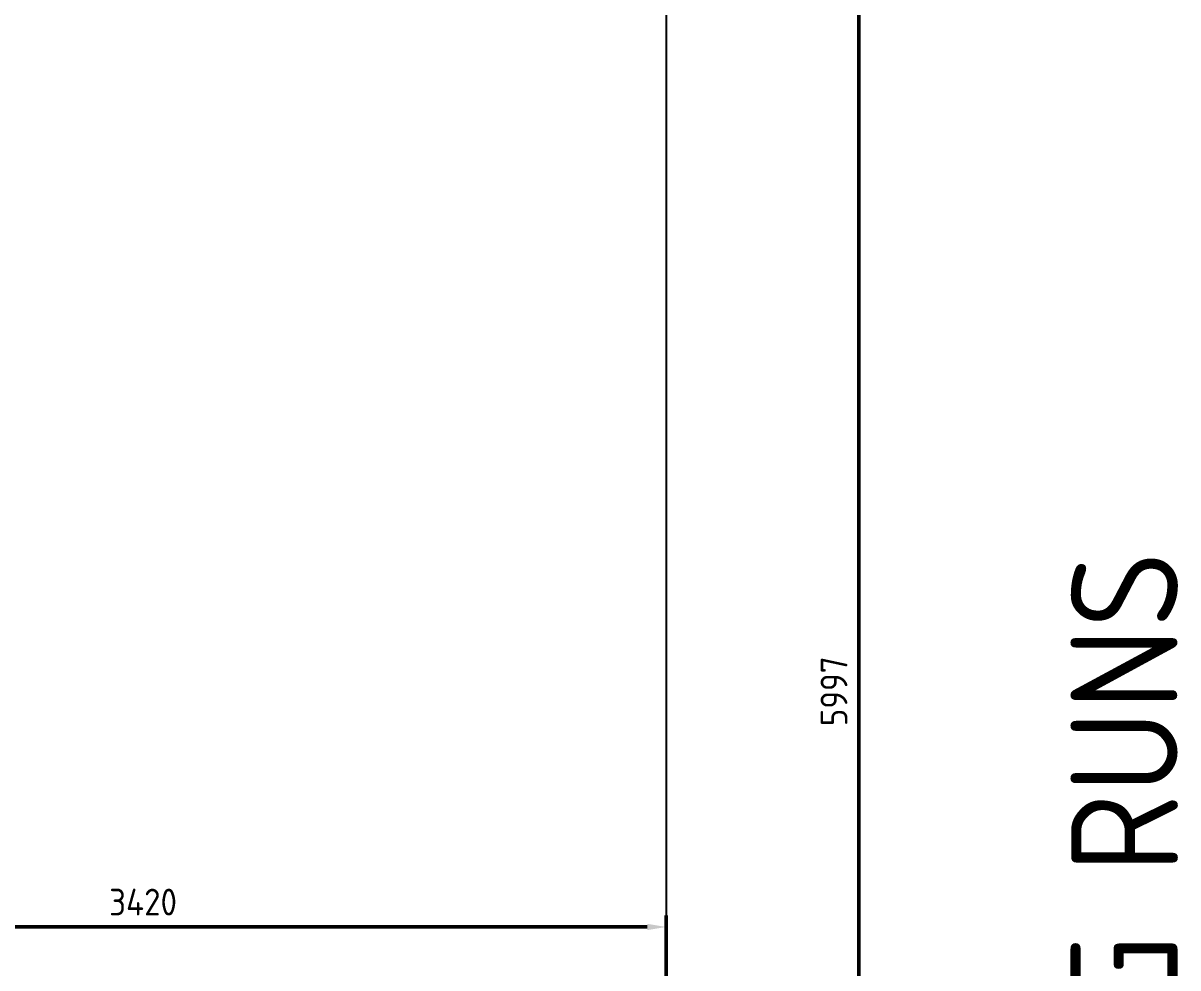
# Model space of a CAD drawing. Header units: millimetres. Extents: x -677815 to 476396, y -125373 to 39000.
# Drawn here: x 440094 to 443868, y -32618 to -29531 of the extents above; entities that cross this region are included whole.
import ezdxf

# ---------------------------------------------------------------- set-up
doc = ezdxf.new("R2010")
doc.units = ezdxf.units.MM
doc.layers.add('AM_BOR', color=4, linetype='Continuous', lineweight=25)
doc.layers.add('Xref Rapid Pick$0$Dims', color=7, linetype='Continuous', lineweight=50)
doc.layers.add('Xref Rapid Pick$0$B', color=4, linetype='Continuous')
doc.styles.add('Xref Rapid Pick$0$ACISOTS', font='isocp.shx', dxfattribs={"height": 1})
doc.styles.add('Xref Rapid Pick$0$STANDARD', font='ISOCP.SHX')
doc.dimstyles.new('Xref Rapid Pick$0$AM_ISO$0', dxfattribs={"dimtxt": 3.5, "dimasz": 2.5, "dimexe": 1.5, "dimexo": 1.5, "dimgap": 1.5, "dimtad": 1, "dimdsep": 46, "dimtxsty": 'Xref Rapid Pick$0$STANDARD', "dimcen": 0, "dimclrd": 256, "dimclre": 256, "dimclrt": 40, "dimadec": 0, "dimazin": 2, "dimtp": 0.1, "dimtm": 0.1, "dimtfac": 0.71, "dimtmove": 0, "dimatfit": 3, "dimfxl": 1, "dimlwd": 50, "dimlwe": 50, "dimarcsym": 1})

# ---------------------------------------------------------------- blocks, each defined once
blk = doc.blocks.new('*D890')
at = {"layer": 'Defpoints', "color": 0, "transparency": 16777216}
for p in [(442195.8, -32483.9), (438775.8, -32851.8), (442195.8, -34662.7)]:
    blk.add_point(p, dxfattribs=at)
at = {"layer": 'Xref Rapid Pick$0$Dims', "lineweight": 50, "transparency": 16777216}
for p, q in [((438775.8, -32814.3), (438775.8, -32446.4)), ((442195.8, -34625.2), (442195.8, -32446.4)), ((438838.3, -32483.9), (442133.3, -32483.9))]:
    blk.add_line(p, q, dxfattribs=at)
at = {"layer": 'Xref Rapid Pick$0$Dims', "transparency": 16777216}
for points in [[(438838.3, -32473.5), (438838.3, -32494.3), (438775.8, -32483.9)], [(442133.3, -32473.5), (442133.3, -32494.3), (442195.8, -32483.9)]]:
    blk.add_solid(points, dxfattribs=at)
at = {"layer": 'Xref Rapid Pick$0$Dims', "color": 40, "lineweight": 50, "transparency": 16777216, "insert": (440485.8, -32402.6), "char_height": 87.5, "attachment_point": 5, "style": 'Xref Rapid Pick$0$STANDARD'}
blk.add_mtext('3420', dxfattribs=at)
blk = doc.blocks.new('*D894')
at = {"layer": 'Defpoints', "color": 0, "transparency": 16777216}
for p in [(442195.8, -28715.5), (442825.1, -28715.5), (442195.8, -34712.7)]:
    blk.add_point(p, dxfattribs=at)
at = {"layer": 'Xref Rapid Pick$0$Dims', "lineweight": 50, "transparency": 16777216}
for p, q in [((442233.3, -28715.5), (442862.6, -28715.5)), ((442825.1, -34650.2), (442825.1, -28778)), ((442233.3, -34712.7), (442862.6, -34712.7))]:
    blk.add_line(p, q, dxfattribs=at)
at = {"layer": 'Xref Rapid Pick$0$Dims', "transparency": 16777216}
for points in [[(442814.6, -28778), (442835.5, -28778), (442825.1, -28715.5)], [(442814.6, -34650.2), (442835.5, -34650.2), (442825.1, -34712.7)]]:
    blk.add_solid(points, dxfattribs=at)
at = {"layer": 'Xref Rapid Pick$0$Dims', "color": 40, "lineweight": 50, "transparency": 16777216, "insert": (442743.8, -31714.1), "char_height": 87.5, "attachment_point": 5, "rotation": 90, "style": 'Xref Rapid Pick$0$STANDARD'}
blk.add_mtext('5997', dxfattribs=at)
blk = doc.blocks.new('Xref Rapid Pick')
at = {"layer": 'Xref Rapid Pick$0$B'}
blk.add_line((442195.8, -7882.2), (442195.8, -65187.8), dxfattribs=at)
at = {"layer": 'Xref Rapid Pick$0$Dims', "color": 40, "insert": (443692.7, -34990.5), "char_height": 350, "width": 8202.944, "attachment_point": 5, "rotation": 90, "style": 'Xref Rapid Pick$0$ACISOTS'}
blk.add_mtext('RP PRODUCT IN & OUT - LONG RUNS', dxfattribs=at)
at = {"layer": 'Xref Rapid Pick$0$Dims', "lineweight": 50}
for base, p1, p2, angle, override, picture, middle in [((442825.1, -28715.5), (442195.8, -34712.7), (442195.8, -28715.5), 90, {"dimscale": 25, "dimdec": 0, "dimpost": ''}, '*D894', (442743.8, -31714.1)), ((442195.8, -32483.9), (438775.8, -32851.8), (442195.8, -34662.7), 180, {"dimscale": 25, "dimdec": 0}, '*D890', (440485.8, -32402.6))]:
    dim = blk.add_linear_dim(base=base, p1=p1, p2=p2, angle=angle, dimstyle='Xref Rapid Pick$0$AM_ISO$0', override=override, dxfattribs=at)
    dim.commit()
    dim.dimension.update_dxf_attribs({"geometry": picture, "text_midpoint": middle})

msp = doc.modelspace()

# ---------------------------------------------------------------- block references
at = {"layer": 'AM_BOR'}
msp.add_blockref('Xref Rapid Pick', (0, 0), dxfattribs=at)

doc.saveas('drawing.dxf')
